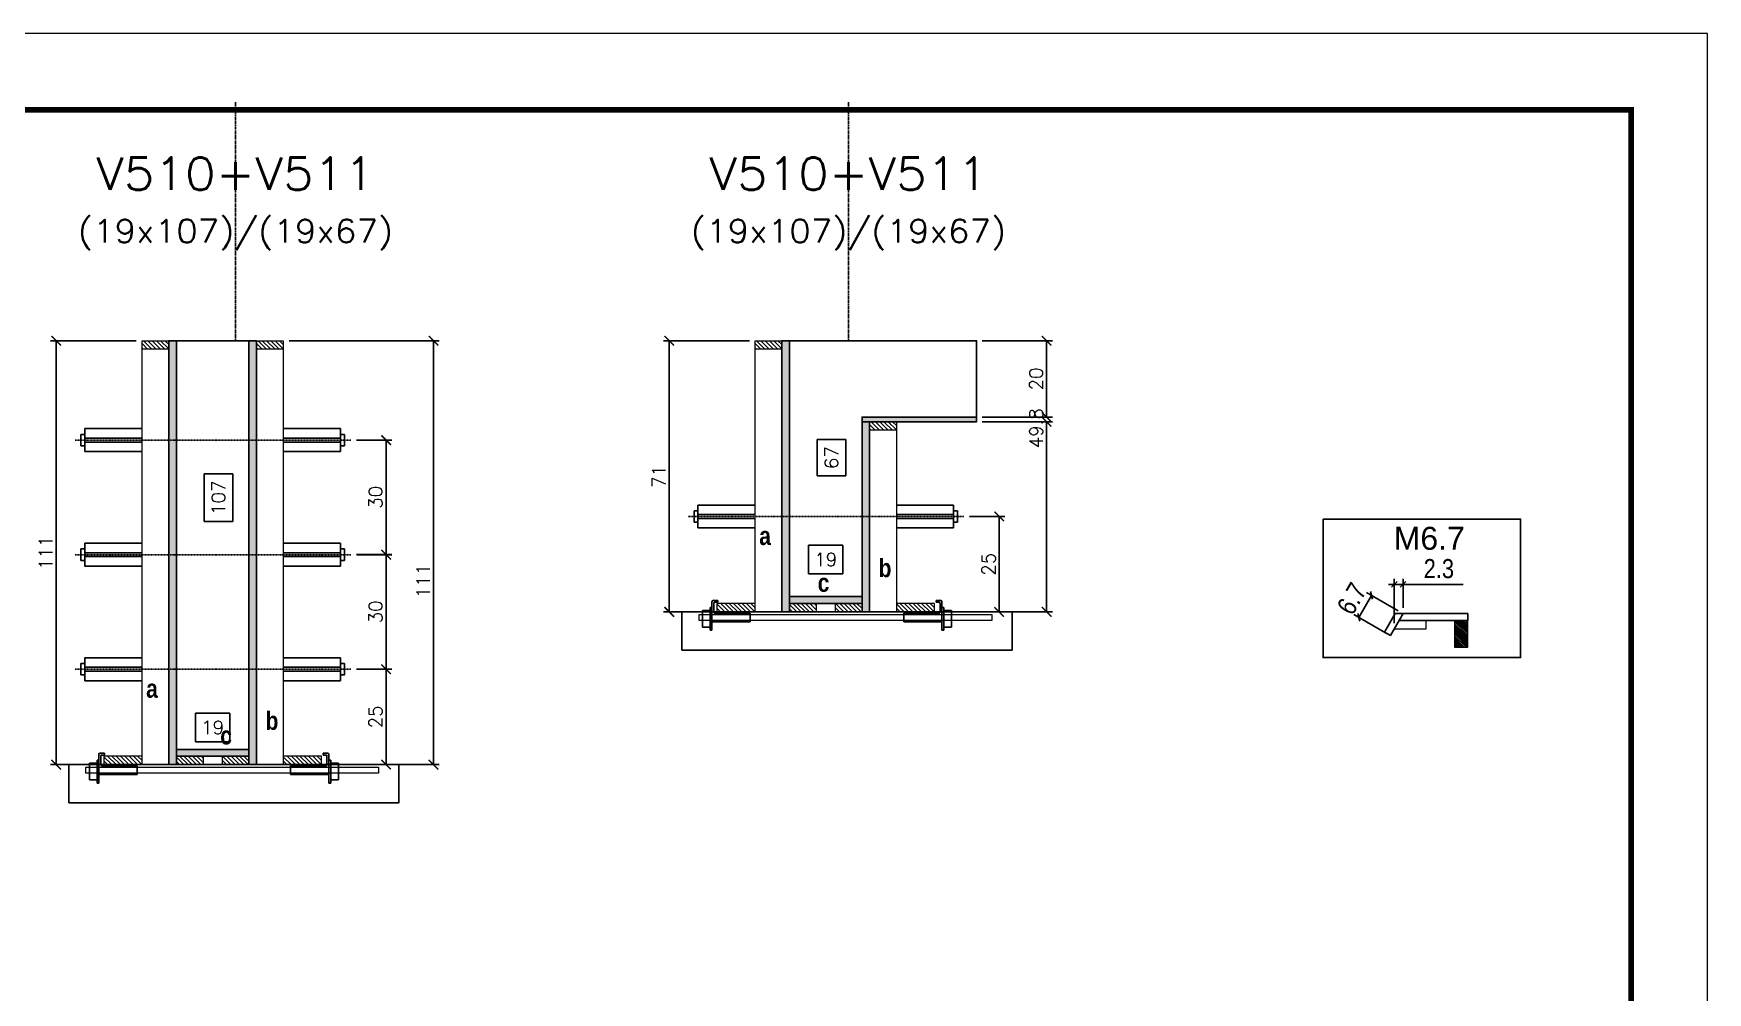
# Model space of a CAD drawing. Extents: x -21493 to -15213, y -12134 to 11887.
# Drawn here: x -20885 to -20008, y 6791 to 7293 of the extents above; entities that cross this region are included whole.
import ezdxf
from ezdxf.enums import TextEntityAlignment as Align

# ---------------------------------------------------------------- set-up
doc = ezdxf.new("R2010")
doc.units = 0
doc.linetypes.add('DASHED', pattern=[0.75, 0.5, -0.25])
doc.linetypes.add('HIDDEN', pattern=[0.375, 0.25, -0.125])
for name, color, linetype in [('5', 5, 'Continuous'), ('barrote', 251, 'Continuous'), ('COTA', 241, 'Continuous'), ('Cota Seção (2x)', 4, 'Continuous'), ('detalhes', 4, 'Continuous'), ('Painéis', 200, 'Continuous'), ('presilha', 1, 'Continuous'), ('TENSOR', 3, 'Continuous'), ('Texto de Titulo', 7, 'Continuous'), ('Texto Qtd Sarr', 242, 'Continuous')]:
    doc.layers.add(name, color=color, linetype=linetype)
for name, color, linetype, lineweight in [('CONCRETO', 251, 'Continuous', 25), ('Folhas', 255, 'Continuous', 9), ('Hachura', 251, 'Continuous', 9), ('Madeira', 126, 'Continuous', 18), ('Sarr 2.2x7', 40, 'Continuous', 9), ('SARRAFO DE PRESSAO', 251, 'DASHED', 9), ('SCO-___-LAJ', 2, 'Continuous', 0), ('Texto Seção', 7, 'Continuous', 15)]:
    doc.layers.add(name, color=color, linetype=linetype, lineweight=lineweight)
doc.styles.add('COTA TECNICA', font='techl___.ttf', dxfattribs={"height": 10})
doc.styles.add('Romans', font='romans.shx')
doc.styles.get("Standard").update_dxf_attribs({"font": 'arial.ttf'})
doc.styles.add('TECNICA', font='techb___.ttf', dxfattribs={"height": 10})
doc.dimstyles.new('Cota Seção (2x)', dxfattribs={"dimtxt": 7, "dimasz": 5, "dimexe": 3, "dimexo": 3, "dimgap": 2, "dimtad": 3, "dimdec": 1, "dimlfac": 0.5, "dimzin": 12, "dimdsep": 46, "dimtxsty": 'Romans', "dimblk": 'ARCHTICK', "dimcen": 0, "dimclrd": 4, "dimclre": 4, "dimclrt": 1, "dimadec": 1, "dimazin": 3, "dimtfac": 1, "dimtdec": 1, "dimtmove": 0, "dimatfit": 3, "dimldrblk": 'OBLIQUE', "dimfxl": 1, "dimtolj": 1, "dimtzin": 12, "dimarcsym": 0})
doc.dimstyles.new('Cota Seção interna', dxfattribs={"dimtxt": 7, "dimasz": 6, "dimexe": 0.18, "dimexo": 2, "dimgap": -4, "dimtad": 3, "dimdec": 1, "dimlfac": 0.5, "dimzin": 12, "dimdsep": 46, "dimtxsty": 'Romans', "dimblk": 'ARCHTICK', "dimcen": 0.09, "dimse1": 1, "dimse2": 1, "dimsd1": 1, "dimsd2": 1, "dimclrd": 180, "dimclre": 5, "dimclrt": 1, "dimadec": 0, "dimazin": 3, "dimtfac": 1, "dimtdec": 1, "dimtofl": 0, "dimtmove": 0, "dimatfit": 3, "dimldrblk": 'ARCHTICK', "dimfxl": 1, "dimtolj": 1, "dimtzin": 0, "dimarcsym": 0})
doc.dimstyles.new('PAINEL', dxfattribs={"dimtxt": 10, "dimasz": 3, "dimexe": 3, "dimexo": 3, "dimgap": 3, "dimtad": 1, "dimdec": 1, "dimzin": 12, "dimdsep": 46, "dimtxsty": 'COTA TECNICA', "dimblk1": 'OBLIQUE', "dimblk2": 'OBLIQUE', "dimsah": 1, "dimcen": 0.9, "dimclrd": 4, "dimclre": 4, "dimclrt": 240, "dimadec": 1, "dimazin": 3, "dimtfac": 1, "dimtdec": 1, "dimtmove": 0, "dimatfit": 3, "dimfxl": 1, "dimtolj": 1, "dimtzin": 12, "dimarcsym": 0})

# ---------------------------------------------------------------- blocks, each defined once
blk = doc.blocks.new('titulo1')
at = {"layer": 'Defpoints', "color": 252, "linetype": 'HIDDEN', "ltscale": 2}
blk.add_line((0, 0), (0, 125), dxfattribs=at)
at = {"layer": 'Defpoints', "style": 'Romans', "oblique": 15}
blk.add_attdef('FOLHA', text='', height=10, dxfattribs=at).set_placement((0, 15.58), align=Align.MIDDLE_CENTER)
at = {"layer": 'Texto Qtd Sarr', "color": 3, "style": 'Romans', "oblique": 15}
for tag, height, p in [('TITULO', 17, (0, 71.45)), ('SEÇÃO', 12, (0, 41.55))]:
    blk.add_attdef(tag, text='', height=height, dxfattribs=at).set_placement(p, align=Align.MIDDLE_CENTER)
blk = doc.blocks.new('_ArchTick')
at = {"color": 0, "linetype": 'ByBlock', "const_width": 0.15}
blk.add_lwpolyline([(-0.5, -0.5), (0.5, 0.5)], dxfattribs=at)
blk = doc.blocks.new('*D507')
at = {"layer": 'COTA', "color": 4, "lineweight": -2, "transparency": 16777216}
for p, q in [((-20751.44, 7131.98), (-20672.72, 7131.98)), ((-20675.72, 6909.98), (-20675.72, 7131.98)), ((-20727.04, 6909.98), (-20672.72, 6909.98))]:
    blk.add_line(p, q, dxfattribs=at)
at = {"layer": 'Defpoints', "color": 0, "transparency": 16777216}
for p in [(-20754.44, 7131.98), (-20675.72, 7131.98), (-20730.04, 6909.98)]:
    blk.add_point(p, dxfattribs=at)
at = {"layer": 'COTA', "color": 4, "lineweight": -2, "transparency": 16777216, "xscale": 5, "yscale": 5, "zscale": 5}
for p, rotation in [((-20675.72, 7131.98), 90), ((-20675.72, 6909.98), 270)]:
    blk.add_blockref('_ArchTick', p, dxfattribs=dict(at, rotation=rotation))
at = {"layer": 'COTA', "color": 1, "transparency": 16777216, "insert": (-20681.22, 7006.18), "char_height": 7, "attachment_point": 5, "rotation": 90, "style": 'Romans'}
blk.add_mtext('\\A1;111', dxfattribs=at)
blk = doc.blocks.new('_Oblique')
at = {"color": 0, "linetype": 'ByBlock', "lineweight": -2}
blk.add_line((-0.5, -0.5), (0.5, 0.5), dxfattribs=at)
blk = doc.blocks.new('*D508')
at = {"layer": 'Cota Seção (2x)', "color": 180, "lineweight": -2, "transparency": 16777216}
for p, q in [((-20780.94, 7062.27), (-20795.94, 7062.27)), ((-20795.94, 7062.27), (-20795.94, 7037.27)), ((-20780.94, 7037.27), (-20780.94, 7062.27)), ((-20795.94, 7037.27), (-20780.94, 7037.27))]:
    blk.add_line(p, q, dxfattribs=at)
at = {"layer": 'Defpoints', "color": 0, "transparency": 16777216}
for p in [(-20776.94, 7131.98), (-20772.44, 7131.98), (-20772.44, 6917.98)]:
    blk.add_point(p, dxfattribs=at)
at = {"layer": 'Cota Seção (2x)', "color": 1, "transparency": 16777216, "insert": (-20788.44, 7049.77), "char_height": 7, "attachment_point": 5, "rotation": 90, "style": 'Romans'}
blk.add_mtext('\\A1;107', dxfattribs=at)
blk = doc.blocks.new('PRESILHA METÁLICA 1')
at = {"layer": 'presilha'}
for p, q in [((6, 15.5), (7.5, 15.5)), ((6, -2.5), (6, 15.5)), ((7.5, 10.6), (7.5, 19.9)), ((7.5, 15.5), (7.5, -2.5)), ((12, 21), (8.6, 21)), ((9, 11.6), (9, 18.9)), ((12, 19.5), (9.6, 19.5)), ((12, 21), (12, 19.5)), ((0, 13), (6, 13)), ((0, 13), (0, 0)), ((6, 0), (0, 0)), ((6, 13), (6, 0)), ((37.5, 4.1), (7.5, 4.1)), ((37.5, 11), (9.6, 11)), ((37.5, 11), (37.5, 4.1)), ((7.5, -2.5), (6, -2.5))]:
    blk.add_line(p, q, dxfattribs=at)
for centre, radius, start, end in [((8.6, 19.9), 1.14, 90, 180), ((9.6, 18.9), 0.57, 90, 180), ((9.6, 11.6), 0.57, 180, 270)]:
    blk.add_arc(centre, radius, start, end, dxfattribs=at)
blk = doc.blocks.new('*D509')
at = {"layer": 'Cota Seção (2x)', "color": 180, "lineweight": -2, "transparency": 16777216}
for p, q in [((-20782.44, 6936.98), (-20800.44, 6936.98)), ((-20800.44, 6936.98), (-20800.44, 6921.98)), ((-20782.44, 6921.98), (-20782.44, 6936.98)), ((-20800.44, 6921.98), (-20782.44, 6921.98))]:
    blk.add_line(p, q, dxfattribs=at)
at = {"layer": 'Defpoints', "color": 0, "transparency": 16777216}
for p in [(-20810.44, 6909.98), (-20772.44, 6917.98), (-20772.44, 6909.98)]:
    blk.add_point(p, dxfattribs=at)
at = {"layer": 'Cota Seção (2x)', "color": 1, "transparency": 16777216, "insert": (-20791.44, 6929.48), "char_height": 7, "attachment_point": 5, "style": 'Romans'}
blk.add_mtext('\\A1;19', dxfattribs=at)
blk = doc.blocks.new('*D1123')
at = {"layer": 'COTA', "color": 4, "lineweight": -2, "transparency": 16777216}
for p, q in [((-20831.44, 7131.98), (-20876.41, 7131.98)), ((-20873.41, 7131.98), (-20873.41, 6909.98)), ((-20831.44, 6909.98), (-20876.41, 6909.98))]:
    blk.add_line(p, q, dxfattribs=at)
at = {"layer": 'Defpoints', "color": 0, "transparency": 16777216}
for p in [(-20828.44, 7131.98), (-20873.41, 6909.98), (-20828.44, 6909.98)]:
    blk.add_point(p, dxfattribs=at)
at = {"layer": 'COTA', "color": 4, "lineweight": -2, "transparency": 16777216, "xscale": 5, "yscale": 5, "zscale": 5}
for p, rotation in [((-20873.41, 7131.98), 90), ((-20873.41, 6909.98), 270)]:
    blk.add_blockref('_ArchTick', p, dxfattribs=dict(at, rotation=rotation))
at = {"layer": 'COTA', "color": 1, "transparency": 16777216, "insert": (-20878.91, 7020.98), "char_height": 7, "attachment_point": 5, "rotation": 90, "style": 'Romans'}
blk.add_mtext('\\A1;111', dxfattribs=at)
blk = doc.blocks.new('*D1124')
at = {"layer": 'COTA', "color": 4, "lineweight": -2, "transparency": 16777216}
for p, q in [((-20716.14, 6959.95), (-20697.58, 6959.95)), ((-20700.58, 6959.95), (-20700.58, 6909.98)), ((-20716.14, 6909.98), (-20697.58, 6909.98))]:
    blk.add_line(p, q, dxfattribs=at)
at = {"layer": 'Defpoints', "color": 0, "transparency": 16777216}
for p in [(-20719.14, 6959.95), (-20719.14, 6909.98), (-20700.58, 6909.98)]:
    blk.add_point(p, dxfattribs=at)
at = {"layer": 'COTA', "color": 4, "lineweight": -2, "transparency": 16777216, "xscale": 5, "yscale": 5, "zscale": 5}
for p, rotation in [((-20700.58, 6959.95), 90), ((-20700.58, 6909.98), 270)]:
    blk.add_blockref('_ArchTick', p, dxfattribs=dict(at, rotation=rotation))
at = {"layer": 'COTA', "color": 1, "transparency": 16777216, "insert": (-20706.08, 6934.97), "char_height": 7, "attachment_point": 5, "rotation": 90, "style": 'Romans'}
blk.add_mtext('\\A1;25', dxfattribs=at)
blk = doc.blocks.new('*D1125')
at = {"layer": 'COTA', "color": 4, "lineweight": -2, "transparency": 16777216}
for p, q in [((-20716.14, 7019.95), (-20697.58, 7019.95)), ((-20700.58, 7019.95), (-20700.58, 6959.98)), ((-20716.14, 6959.98), (-20697.58, 6959.98))]:
    blk.add_line(p, q, dxfattribs=at)
at = {"layer": 'Defpoints', "color": 0, "transparency": 16777216}
for p in [(-20719.14, 7019.95), (-20719.14, 6959.98), (-20700.58, 6959.98)]:
    blk.add_point(p, dxfattribs=at)
at = {"layer": 'COTA', "color": 4, "lineweight": -2, "transparency": 16777216, "xscale": 5, "yscale": 5, "zscale": 5}
for p, rotation in [((-20700.58, 7019.95), 90), ((-20700.58, 6959.98), 270)]:
    blk.add_blockref('_ArchTick', p, dxfattribs=dict(at, rotation=rotation))
at = {"layer": 'COTA', "color": 1, "transparency": 16777216, "insert": (-20706.08, 6989.97), "char_height": 7, "attachment_point": 5, "rotation": 90, "style": 'Romans'}
blk.add_mtext('\\A1;30', dxfattribs=at)
blk = doc.blocks.new('*D1126')
at = {"layer": 'COTA', "color": 4, "lineweight": -2, "transparency": 16777216}
for p, q in [((-20716.14, 7079.95), (-20697.58, 7079.95)), ((-20700.58, 7079.95), (-20700.58, 7019.98)), ((-20716.14, 7019.98), (-20697.58, 7019.98))]:
    blk.add_line(p, q, dxfattribs=at)
at = {"layer": 'Defpoints', "color": 0, "transparency": 16777216}
for p in [(-20719.14, 7079.95), (-20719.14, 7019.98), (-20700.58, 7019.98)]:
    blk.add_point(p, dxfattribs=at)
at = {"layer": 'COTA', "color": 4, "lineweight": -2, "transparency": 16777216, "xscale": 5, "yscale": 5, "zscale": 5}
for p, rotation in [((-20700.58, 7079.95), 90), ((-20700.58, 7019.98), 270)]:
    blk.add_blockref('_ArchTick', p, dxfattribs=dict(at, rotation=rotation))
at = {"layer": 'COTA', "color": 1, "transparency": 16777216, "insert": (-20706.08, 7049.97), "char_height": 7, "attachment_point": 5, "rotation": 90, "style": 'Romans'}
blk.add_mtext('\\A1;30', dxfattribs=at)
blk = doc.blocks.new('*D510')
at = {"layer": 'COTA', "color": 4, "lineweight": -2, "transparency": 16777216}
for p, q in [((-20388.3, 7089.58), (-20351.59, 7089.58)), ((-20354.59, 6989.98), (-20354.59, 7089.58)), ((-20405.9, 6989.98), (-20351.59, 6989.98))]:
    blk.add_line(p, q, dxfattribs=at)
at = {"layer": 'Defpoints', "color": 0, "transparency": 16777216}
for p in [(-20391.3, 7089.58), (-20354.59, 7089.58), (-20408.9, 6989.98)]:
    blk.add_point(p, dxfattribs=at)
at = {"layer": 'COTA', "color": 4, "lineweight": -2, "transparency": 16777216, "xscale": 5, "yscale": 5, "zscale": 5}
for p, rotation in [((-20354.59, 7089.58), 90), ((-20354.59, 6989.98), 270)]:
    blk.add_blockref('_ArchTick', p, dxfattribs=dict(at, rotation=rotation))
at = {"layer": 'COTA', "color": 1, "transparency": 16777216, "insert": (-20360.09, 7086.18), "char_height": 7, "attachment_point": 5, "rotation": 90, "style": 'Romans'}
blk.add_mtext('\\A1;49.8', dxfattribs=at)
blk = doc.blocks.new('*D511')
at = {"layer": 'COTA', "color": 4, "lineweight": -2, "transparency": 16777216}
for p, q in [((-20388.3, 7131.98), (-20351.59, 7131.98)), ((-20354.59, 7091.98), (-20354.59, 7131.98)), ((-20388.3, 7091.98), (-20351.59, 7091.98))]:
    blk.add_line(p, q, dxfattribs=at)
at = {"layer": 'Defpoints', "color": 0, "transparency": 16777216}
for p in [(-20391.3, 7131.98), (-20354.59, 7131.98), (-20391.3, 7091.98)]:
    blk.add_point(p, dxfattribs=at)
at = {"layer": 'COTA', "color": 4, "lineweight": -2, "transparency": 16777216, "xscale": 5, "yscale": 5, "zscale": 5}
for p, rotation in [((-20354.59, 7131.98), 90), ((-20354.59, 7091.98), 270)]:
    blk.add_blockref('_ArchTick', p, dxfattribs=dict(at, rotation=rotation))
at = {"layer": 'COTA', "color": 1, "transparency": 16777216, "insert": (-20360.09, 7111.98), "char_height": 7, "attachment_point": 5, "rotation": 90, "style": 'Romans'}
blk.add_mtext('\\A1;20', dxfattribs=at)
blk = doc.blocks.new('*D512')
at = {"layer": 'Cota Seção (2x)', "color": 180, "lineweight": -2, "transparency": 16777216}
for p, q in [((-20459.81, 7080.24), (-20474.81, 7080.24)), ((-20474.81, 7080.24), (-20474.81, 7061.24)), ((-20459.81, 7061.24), (-20459.81, 7080.24)), ((-20474.81, 7061.24), (-20459.81, 7061.24))]:
    blk.add_line(p, q, dxfattribs=at)
at = {"layer": 'Defpoints', "color": 0, "transparency": 16777216}
for p in [(-20455.81, 7131.98), (-20451.3, 7131.98), (-20451.3, 6997.98)]:
    blk.add_point(p, dxfattribs=at)
at = {"layer": 'Cota Seção (2x)', "color": 1, "transparency": 16777216, "insert": (-20467.31, 7070.74), "char_height": 7, "attachment_point": 5, "rotation": 90, "style": 'Romans'}
blk.add_mtext('\\A1;67', dxfattribs=at)
blk = doc.blocks.new('*D513')
at = {"layer": 'Cota Seção (2x)', "color": 180, "lineweight": -2, "transparency": 16777216}
for p, q in [((-20461.3, 7024.9), (-20479.3, 7024.9)), ((-20479.3, 7024.9), (-20479.3, 7009.9)), ((-20461.3, 7009.9), (-20461.3, 7024.9)), ((-20479.3, 7009.9), (-20461.3, 7009.9))]:
    blk.add_line(p, q, dxfattribs=at)
at = {"layer": 'Defpoints', "color": 0, "transparency": 16777216}
for p in [(-20451.3, 7005.9), (-20489.3, 6989.98), (-20451.3, 6989.98)]:
    blk.add_point(p, dxfattribs=at)
at = {"layer": 'Cota Seção (2x)', "color": 1, "transparency": 16777216, "insert": (-20470.3, 7017.4), "char_height": 7, "attachment_point": 5, "style": 'Romans'}
blk.add_mtext('\\A1;19', dxfattribs=at)
blk = doc.blocks.new('*D1127')
at = {"layer": 'COTA', "color": 4, "lineweight": -2, "transparency": 16777216}
for p, q in [((-20510.3, 7131.98), (-20555.28, 7131.98)), ((-20552.28, 7131.98), (-20552.28, 6989.98)), ((-20510.3, 6989.98), (-20555.28, 6989.98))]:
    blk.add_line(p, q, dxfattribs=at)
at = {"layer": 'Defpoints', "color": 0, "transparency": 16777216}
for p in [(-20507.3, 7131.98), (-20552.28, 6989.98), (-20507.3, 6989.98)]:
    blk.add_point(p, dxfattribs=at)
at = {"layer": 'COTA', "color": 4, "lineweight": -2, "transparency": 16777216, "xscale": 5, "yscale": 5, "zscale": 5}
for p, rotation in [((-20552.28, 7131.98), 90), ((-20552.28, 6989.98), 270)]:
    blk.add_blockref('_ArchTick', p, dxfattribs=dict(at, rotation=rotation))
at = {"layer": 'COTA', "color": 1, "transparency": 16777216, "insert": (-20557.78, 7060.98), "char_height": 7, "attachment_point": 5, "rotation": 90, "style": 'Romans'}
blk.add_mtext('\\A1;71', dxfattribs=at)
blk = doc.blocks.new('*D1128')
at = {"layer": 'COTA', "color": 4, "lineweight": -2, "transparency": 16777216}
for p, q in [((-20395, 7039.95), (-20376.45, 7039.95)), ((-20379.45, 7039.95), (-20379.45, 6989.98)), ((-20395, 6989.98), (-20376.45, 6989.98))]:
    blk.add_line(p, q, dxfattribs=at)
at = {"layer": 'Defpoints', "color": 0, "transparency": 16777216}
for p in [(-20398, 7039.95), (-20398, 6989.98), (-20379.45, 6989.98)]:
    blk.add_point(p, dxfattribs=at)
at = {"layer": 'COTA', "color": 4, "lineweight": -2, "transparency": 16777216, "xscale": 5, "yscale": 5, "zscale": 5}
for p, rotation in [((-20379.45, 7039.95), 90), ((-20379.45, 6989.98), 270)]:
    blk.add_blockref('_ArchTick', p, dxfattribs=dict(at, rotation=rotation))
at = {"layer": 'COTA', "color": 1, "transparency": 16777216, "insert": (-20384.95, 7014.97), "char_height": 7, "attachment_point": 5, "rotation": 90, "style": 'Romans'}
blk.add_mtext('\\A1;25', dxfattribs=at)
blk = doc.blocks.new('*D591')
at = {"layer": 'Defpoints', "color": 0, "linetype": 'ByBlock', "transparency": 16777216}
for p in [(-20167.85, 7004.37), (-20167.85, 6989.11), (-20172.47, 6981.11)]:
    blk.add_point(p, dxfattribs=at)
at = {"layer": 'Sarr 2.2x7', "color": 4, "linetype": 'ByBlock', "lineweight": -2, "transparency": 16777216}
for p, q in [((-20172.47, 6984.11), (-20172.47, 7007.37)), ((-20167.85, 6992.11), (-20167.85, 7007.37)), ((-20172.47, 7004.37), (-20175.47, 7004.37)), ((-20172.47, 7004.37), (-20167.85, 7004.37)), ((-20167.85, 7004.37), (-20136.42, 7004.37))]:
    blk.add_line(p, q, dxfattribs=at)
at = {"layer": 'Sarr 2.2x7', "color": 4, "linetype": 'ByBlock', "lineweight": -2, "transparency": 16777216, "xscale": 3, "yscale": 3, "zscale": 3}
blk.add_blockref('_Oblique', (-20172.47, 7004.37), dxfattribs=at)
at = {"layer": 'Sarr 2.2x7', "color": 4, "linetype": 'ByBlock', "lineweight": -2, "transparency": 16777216, "xscale": 3, "yscale": 3, "zscale": 3, "rotation": 180}
blk.add_blockref('_Oblique', (-20167.85, 7004.37), dxfattribs=at)
at = {"layer": 'Sarr 2.2x7', "color": 240, "linetype": 'ByBlock', "transparency": 16777216, "insert": (-20149.13, 7012.59), "char_height": 10, "attachment_point": 5, "style": 'COTA TECNICA'}
blk.add_mtext('\\A1;2.3', dxfattribs=at)
blk = doc.blocks.new('*D592')
at = {"layer": 'Defpoints', "color": 0, "linetype": 'ByBlock', "transparency": 16777216}
for p in [(-20184.36, 6998.64), (-20167.85, 6989.11), (-20174.51, 6977.58)]:
    blk.add_point(p, dxfattribs=at)
at = {"layer": 'Sarr 2.2x7', "color": 4, "linetype": 'ByBlock', "lineweight": -2, "transparency": 16777216}
for p, q in [((-20191.02, 6987.11), (-20184.36, 6998.64)), ((-20170.45, 6990.61), (-20186.96, 7000.14)), ((-20177.11, 6979.08), (-20193.62, 6988.61))]:
    blk.add_line(p, q, dxfattribs=at)
at = {"layer": 'Sarr 2.2x7', "color": 4, "linetype": 'ByBlock', "lineweight": -2, "transparency": 16777216, "xscale": 3, "yscale": 3, "zscale": 3}
for p, rotation in [((-20184.36, 6998.64), 60.00057350403294), ((-20191.02, 6987.11), 240.000573504033)]:
    blk.add_blockref('_Oblique', p, dxfattribs=dict(at, rotation=rotation))
at = {"layer": 'Sarr 2.2x7', "color": 240, "linetype": 'ByBlock', "transparency": 16777216, "insert": (-20194.71, 6996.93), "char_height": 10, "attachment_point": 5, "rotation": 60.00057, "style": 'COTA TECNICA'}
blk.add_mtext('\\A1;6.7', dxfattribs=at)
blk = doc.blocks.new('9999999999')
at = {"layer": 'Folhas'}
blk.add_lwpolyline([(98138.98, 34190.21), (99623.98, 34190.21), (99623.98, 35240.21), (98138.98, 35240.21)], close=True, dxfattribs=at)
at = {"layer": 'Folhas', "color": 30, "const_width": 3}
blk.add_lwpolyline([(98213.98, 34230.21), (99583.98, 34230.21), (99583.98, 35200.21), (98213.98, 35200.21)], close=True, dxfattribs=at)

msp = doc.modelspace()

# ---------------------------------------------------------------- hatches: boundary and pattern name
at = {"layer": 'Hachura'}
h = msp.add_hatch(dxfattribs=at)
h.set_pattern_fill('ANSI31', color=256, scale=0.5, angle=270, style=0)
h.set_pattern_definition([(315, (2077.3774, -1175.6623), (1.12253202, 1.12253202), [])])
h.paths.add_polyline_path([(-20828.44, 7127.58), (-20828.44, 7131.98), (-20814.44, 7131.98), (-20814.44, 7127.58)])
h = msp.add_hatch(color=256, dxfattribs=at)
h.dxf.hatch_style = 1
h.paths.add_polyline_path([(-20810.44, 7131.98), (-20814.44, 7131.98), (-20814.44, 6909.98), (-20810.44, 6909.98)])
h = msp.add_hatch(color=256, dxfattribs=at)
h.dxf.hatch_style = 1
h.paths.add_polyline_path([(-20768.44, 7131.98), (-20772.44, 7131.98), (-20772.44, 6909.98), (-20768.44, 6909.98)])
h = msp.add_hatch(dxfattribs=at)
h.set_pattern_fill('ANSI31', color=256, scale=0.5, angle=270, style=0)
h.set_pattern_definition([(315, (2137.3774, -1175.6623), (1.12253202, 1.12253202), [])])
h.paths.add_polyline_path([(-20768.44, 7127.58), (-20768.44, 7131.98), (-20754.44, 7131.98), (-20754.44, 7127.58)])
h = msp.add_hatch(dxfattribs=at)
h.set_pattern_fill('ANSI31', color=256, scale=0.5, angle=270, style=0)
h.set_pattern_definition([(315, (2398.5157, -1175.6623), (1.12253202, 1.12253202), [])])
h.paths.add_polyline_path([(-20507.3, 7127.58), (-20507.3, 7131.98), (-20493.3, 7131.98), (-20493.3, 7127.58)])
h = msp.add_hatch(color=256, dxfattribs=at)
h.dxf.hatch_style = 1
h.paths.add_polyline_path([(-20489.3, 7131.98), (-20493.3, 7131.98), (-20493.3, 6989.98), (-20489.3, 6989.98)])
h = msp.add_hatch(color=256, dxfattribs=at)
h.dxf.hatch_style = 1
h.paths.add_polyline_path([(-20451.3, 7089.58), (-20451.3, 7091.98), (-20391.3, 7091.98), (-20391.3, 7089.58)])
h = msp.add_hatch(color=256, dxfattribs=at)
h.dxf.hatch_style = 1
h.paths.add_polyline_path([(-20447.3, 7089.58), (-20451.3, 7089.58), (-20451.3, 6989.98), (-20447.3, 6989.98)])
h = msp.add_hatch(dxfattribs=at)
h.set_pattern_fill('ANSI31', color=256, scale=0.5, angle=270, style=0)
h.set_pattern_definition([(315, (2458.5157, -1218.0623), (1.12253202, 1.12253202), [])])
h.paths.add_polyline_path([(-20447.3, 7085.18), (-20447.3, 7089.58), (-20433.3, 7089.58), (-20433.3, 7085.18)])
h = msp.add_hatch(color=256, dxfattribs=at)
h.dxf.hatch_style = 1
h.paths.add_polyline_path([(-20489.3, 6994.38), (-20489.3, 6997.98), (-20451.3, 6997.98), (-20451.3, 6994.38)])
h = msp.add_hatch(dxfattribs=at)
h.set_pattern_fill('ANSI31', color=256, scale=0.5, angle=270, style=0)
h.set_pattern_definition([(315, (2364.5157, -1239.6623), (1.12253202, 1.12253202), [])])
h.paths.add_polyline_path([(-20507.3, 6989.98), (-20507.3, 6994.38), (-20527.3, 6994.38), (-20527.3, 6989.98)])
h = msp.add_hatch(dxfattribs=at)
h.set_pattern_fill('ANSI31', color=256, scale=0.5, angle=270, style=0)
h.set_pattern_definition([(315, (2467.3177, -1239.6623), (1.12253202, 1.12253202), [])])
h.paths.add_polyline_path([(-20489.3, 6989.98), (-20489.3, 6994.38), (-20475.3, 6994.38), (-20475.3, 6989.98)])
h = msp.add_hatch(dxfattribs=at)
h.set_pattern_fill('ANSI31', color=256, scale=0.5, angle=270, style=0)
h.set_pattern_definition([(315, (2467.3157, -1239.6623), (1.12253202, 1.12253202), [])])
h.paths.add_polyline_path([(-20451.3, 6989.98), (-20451.3, 6994.38), (-20465.3, 6994.38), (-20465.3, 6989.98)])
h = msp.add_hatch(dxfattribs=at)
h.set_pattern_fill('ANSI31', color=256, scale=0.5, angle=270, style=0)
h.set_pattern_definition([(315, (2458.5157, -1239.6623), (1.12253202, 1.12253202), [])])
h.paths.add_polyline_path([(-20413.3, 6989.98), (-20413.3, 6994.38), (-20433.3, 6994.38), (-20433.3, 6989.98)])
h = msp.add_hatch(dxfattribs=at)
h.set_pattern_fill('ANSI31', color=256, scale=0.5, angle=270, style=0)
h.set_pattern_definition([(315, (2043.3774, -1319.6623), (1.12253202, 1.12253202), [])])
h.paths.add_polyline_path([(-20828.44, 6909.98), (-20828.44, 6914.38), (-20848.44, 6914.38), (-20848.44, 6909.98)])
h = msp.add_hatch(color=256, dxfattribs=at)
h.dxf.hatch_style = 1
h.paths.add_polyline_path([(-20810.44, 6914.38), (-20810.44, 6917.98), (-20772.44, 6917.98), (-20772.44, 6914.38)])
h = msp.add_hatch(dxfattribs=at)
h.set_pattern_fill('ANSI31', color=256, scale=0.5, angle=270, style=0)
h.set_pattern_definition([(315, (2146.1795, -1319.6623), (1.12253202, 1.12253202), [])])
h.paths.add_polyline_path([(-20810.44, 6909.98), (-20810.44, 6914.38), (-20796.44, 6914.38), (-20796.44, 6909.98)])
h = msp.add_hatch(dxfattribs=at)
h.set_pattern_fill('ANSI31', color=256, scale=0.5, angle=270, style=0)
h.set_pattern_definition([(315, (2146.1774, -1319.6623), (1.12253202, 1.12253202), [])])
h.paths.add_polyline_path([(-20772.44, 6909.98), (-20772.44, 6914.38), (-20786.44, 6914.38), (-20786.44, 6909.98)])
h = msp.add_hatch(dxfattribs=at)
h.set_pattern_fill('ANSI31', color=256, scale=0.5, angle=270, style=0)
h.set_pattern_definition([(315, (2137.3774, -1319.6623), (1.12253202, 1.12253202), [])])
h.paths.add_polyline_path([(-20734.44, 6909.98), (-20734.44, 6914.38), (-20754.44, 6914.38), (-20754.44, 6909.98)])
at = {"layer": 'Madeira'}
h = msp.add_hatch(dxfattribs=at)
h.set_pattern_fill('ANSI31', color=256, scale=0.2, angle=270, style=0)
h.set_pattern_definition([(315, (-3567.87525, -6362.62053), (0.449012806, 0.449012806), [])])
h.paths.add_polyline_path([(-20133.89, 6985.51), (-20140.89, 6985.51), (-20140.89, 6971.51), (-20133.89, 6971.51)])

# ---------------------------------------------------------------- linework, layer by layer
at = {"ltscale": 3}
for p, q in [((-20858.44, 7085.95), (-20858.44, 7073.95)), ((-20858.44, 7085.95), (-20828.44, 7085.95)), ((-20724.44, 7085.95), (-20754.44, 7085.95)), ((-20724.44, 7085.95), (-20724.44, 7073.95)), ((-20860.44, 7082.95), (-20860.44, 7076.95)), ((-20858.44, 7082.95), (-20860.44, 7082.95)), ((-20858.44, 7076.95), (-20860.44, 7076.95)), ((-20828.44, 7080.95), (-20858.44, 7080.95)), ((-20828.44, 7078.95), (-20858.44, 7078.95)), ((-20754.44, 7080.95), (-20724.44, 7080.95)), ((-20754.44, 7078.95), (-20724.44, 7078.95)), ((-20722.44, 7082.95), (-20724.44, 7082.95)), ((-20724.44, 7076.95), (-20722.44, 7076.95)), ((-20722.44, 7082.95), (-20722.44, 7076.95)), ((-20858.44, 7073.95), (-20828.44, 7073.95)), ((-20724.44, 7073.95), (-20754.44, 7073.95)), ((-20539.3, 7042.95), (-20539.3, 7036.95)), ((-20537.3, 7042.95), (-20539.3, 7042.95)), ((-20537.3, 7045.95), (-20537.3, 7033.95)), ((-20537.3, 7045.95), (-20507.3, 7045.95)), ((-20403.3, 7045.95), (-20433.3, 7045.95)), ((-20403.3, 7045.95), (-20403.3, 7033.95)), ((-20401.3, 7042.95), (-20403.3, 7042.95)), ((-20401.3, 7042.95), (-20401.3, 7036.95)), ((-20537.3, 7036.95), (-20539.3, 7036.95)), ((-20507.3, 7040.95), (-20537.3, 7040.95)), ((-20507.3, 7038.95), (-20537.3, 7038.95)), ((-20537.3, 7033.95), (-20507.3, 7033.95)), ((-20433.3, 7040.95), (-20403.3, 7040.95)), ((-20433.3, 7038.95), (-20403.3, 7038.95)), ((-20403.3, 7033.95), (-20433.3, 7033.95)), ((-20403.3, 7036.95), (-20401.3, 7036.95)), ((-20858.44, 7025.95), (-20858.44, 7013.95)), ((-20858.44, 7025.95), (-20828.44, 7025.95)), ((-20724.44, 7025.95), (-20754.44, 7025.95)), ((-20724.44, 7025.95), (-20724.44, 7013.95)), ((-20860.44, 7022.95), (-20860.44, 7016.95)), ((-20858.44, 7022.95), (-20860.44, 7022.95)), ((-20858.44, 7016.95), (-20860.44, 7016.95)), ((-20828.44, 7020.95), (-20858.44, 7020.95)), ((-20828.44, 7018.95), (-20858.44, 7018.95)), ((-20754.44, 7020.95), (-20724.44, 7020.95)), ((-20754.44, 7018.95), (-20724.44, 7018.95)), ((-20722.44, 7022.95), (-20724.44, 7022.95)), ((-20724.44, 7016.95), (-20722.44, 7016.95)), ((-20722.44, 7022.95), (-20722.44, 7016.95)), ((-20858.44, 7013.95), (-20828.44, 7013.95)), ((-20724.44, 7013.95), (-20754.44, 7013.95)), ((-20860.44, 6962.95), (-20860.44, 6956.95)), ((-20858.44, 6962.95), (-20860.44, 6962.95)), ((-20858.44, 6965.95), (-20858.44, 6953.95)), ((-20858.44, 6965.95), (-20828.44, 6965.95)), ((-20724.44, 6965.95), (-20754.44, 6965.95)), ((-20724.44, 6965.95), (-20724.44, 6953.95)), ((-20722.44, 6962.95), (-20724.44, 6962.95)), ((-20722.44, 6962.95), (-20722.44, 6956.95)), ((-20858.44, 6956.95), (-20860.44, 6956.95)), ((-20828.44, 6960.95), (-20858.44, 6960.95)), ((-20828.44, 6958.95), (-20858.44, 6958.95)), ((-20858.44, 6953.95), (-20828.44, 6953.95)), ((-20754.44, 6960.95), (-20724.44, 6960.95)), ((-20754.44, 6958.95), (-20724.44, 6958.95)), ((-20724.44, 6953.95), (-20754.44, 6953.95)), ((-20724.44, 6956.95), (-20722.44, 6956.95))]:
    msp.add_line(p, q, dxfattribs=at)
at = {"linetype": 'ByBlock'}
msp.add_lwpolyline([(-20209.8, 7038.63), (-20106.36, 7038.63), (-20106.36, 6966.01), (-20209.8, 6966.01)], close=True, dxfattribs=at)
at = {"layer": 'barrote'}
for points in [[(-20545.67, 6969.98), (-20372.7, 6969.98), (-20372.7, 6989.98), (-20545.67, 6989.98)], [(-20866.81, 6889.98), (-20693.84, 6889.98), (-20693.84, 6909.98), (-20866.81, 6909.98)]]:
    msp.add_lwpolyline(points, close=True, dxfattribs=at)
at = {"layer": 'CONCRETO'}
for p, q in [((-20772.44, 7131.98), (-20810.44, 7131.98)), ((-20810.44, 7131.98), (-20810.44, 6914.38)), ((-20810.44, 6914.38), (-20810.44, 6917.98)), ((-20810.44, 6917.98), (-20772.44, 6917.98)), ((-20810.44, 6914.38), (-20810.44, 6914.38))]:
    msp.add_line(p, q, dxfattribs=at)
msp.add_lwpolyline([(-20451.3, 7091.98), (-20391.3, 7091.98), (-20391.3, 7131.98), (-20451.3, 7131.98), (-20451.3, 7131.98), (-20489.3, 7131.98), (-20489.3, 6994.38), (-20489.3, 6994.38), (-20489.3, 6997.98), (-20451.3, 6997.98)], close=True, dxfattribs=at)
at = {"layer": 'Madeira'}
for points in [[(-20828.44, 7127.58), (-20828.44, 7131.98), (-20814.44, 7131.98), (-20814.44, 7127.58)], [(-20828.44, 7131.98), (-20814.44, 7131.98), (-20814.44, 6909.98), (-20828.44, 6909.98)], [(-20768.44, 7127.58), (-20768.44, 7131.98), (-20754.44, 7131.98), (-20754.44, 7127.58)], [(-20768.44, 7131.98), (-20754.44, 7131.98), (-20754.44, 6909.98), (-20768.44, 6909.98)], [(-20507.3, 7127.58), (-20507.3, 7131.98), (-20493.3, 7131.98), (-20493.3, 7127.58)], [(-20507.3, 7131.98), (-20493.3, 7131.98), (-20493.3, 6989.98), (-20507.3, 6989.98)], [(-20447.3, 7085.18), (-20447.3, 7089.58), (-20433.3, 7089.58), (-20433.3, 7085.18)], [(-20447.3, 7089.58), (-20433.3, 7089.58), (-20433.3, 6989.98), (-20447.3, 6989.98)], [(-20507.3, 6989.98), (-20507.3, 6994.38), (-20527.3, 6994.38), (-20527.3, 6989.98)], [(-20489.3, 6989.98), (-20489.3, 6994.38), (-20475.3, 6994.38), (-20475.3, 6989.98)], [(-20451.3, 6989.98), (-20451.3, 6994.38), (-20465.3, 6994.38), (-20465.3, 6989.98)], [(-20413.3, 6989.98), (-20413.3, 6994.38), (-20433.3, 6994.38), (-20433.3, 6989.98)], [(-20133.89, 6985.51), (-20140.89, 6985.51), (-20140.89, 6971.51), (-20133.89, 6971.51)], [(-20828.44, 6909.98), (-20828.44, 6914.38), (-20848.44, 6914.38), (-20848.44, 6909.98)], [(-20810.44, 6909.98), (-20810.44, 6914.38), (-20796.44, 6914.38), (-20796.44, 6909.98)], [(-20772.44, 6909.98), (-20772.44, 6914.38), (-20786.44, 6914.38), (-20786.44, 6909.98)], [(-20734.44, 6909.98), (-20734.44, 6914.38), (-20754.44, 6914.38), (-20754.44, 6909.98)]]:
    msp.add_lwpolyline(points, close=True, dxfattribs=at)
at = {"layer": 'Painéis'}
for p, q in [((-20177.63, 6979.38), (-20172.01, 6989.11)), ((-20167.85, 6989.11), (-20174.51, 6977.58)), ((-20172.01, 6989.11), (-20167.85, 6989.11)), ((-20133.89, 6989.11), (-20167.85, 6989.11)), ((-20133.89, 6985.51), (-20133.89, 6989.11)), ((-20169.93, 6985.51), (-20133.89, 6985.51)), ((-20174.51, 6977.58), (-20177.63, 6979.38))]:
    msp.add_line(p, q, dxfattribs=at)
for points in [[(-20810.44, 7131.98), (-20814.44, 7131.98), (-20814.44, 6909.98), (-20810.44, 6909.98)], [(-20768.44, 7131.98), (-20772.44, 7131.98), (-20772.44, 6909.98), (-20768.44, 6909.98)], [(-20489.3, 7131.98), (-20493.3, 7131.98), (-20493.3, 6989.98), (-20489.3, 6989.98)], [(-20451.3, 7089.58), (-20451.3, 7091.98), (-20391.3, 7091.98), (-20391.3, 7089.58)], [(-20447.3, 7089.58), (-20451.3, 7089.58), (-20451.3, 6989.98), (-20447.3, 6989.98)], [(-20489.3, 6994.38), (-20489.3, 6997.98), (-20451.3, 6997.98), (-20451.3, 6994.38)], [(-20810.44, 6914.38), (-20810.44, 6917.98), (-20772.44, 6917.98), (-20772.44, 6914.38)]]:
    msp.add_lwpolyline(points, close=True, dxfattribs=at)
at = {"layer": 'Sarr 2.2x7', "linetype": 'ByBlock'}
for p, q in [((-20172.47, 6981.11), (-20155.8, 6981.11)), ((-20155.8, 6981.11), (-20155.8, 6985.51))]:
    msp.add_line(p, q, dxfattribs=at)
at = {"layer": 'SCO-___-LAJ', "color": 1}
for points in [[(-20536.67, 6988.65), (-20383.36, 6988.65), (-20383.36, 6985.45), (-20536.67, 6985.45)], [(-20857.8, 6908.65), (-20704.5, 6908.65), (-20704.5, 6905.45), (-20857.8, 6905.45)]]:
    msp.add_lwpolyline(points, close=True, dxfattribs=at)
at = {"layer": 'TENSOR', "linetype": 'HIDDEN', "ltscale": 0.5}
for p, q in [((-20863.44, 7079.95), (-20719.14, 7079.95)), ((-20542.3, 7039.95), (-20398, 7039.95)), ((-20863.44, 7019.95), (-20719.14, 7019.95)), ((-20863.44, 6959.95), (-20719.14, 6959.95))]:
    msp.add_line(p, q, dxfattribs=at)

# ---------------------------------------------------------------- block references
at = {"layer": 'presilha', "yscale": 0.6666666666666666, "zscale": 0.6666666666666666}
for p, xscale in [((-20534.88, 6982.01), 0.6666666666666666), ((-20404.44, 6982.01), -0.6666666666666666), ((-20856.02, 6902.01), 0.6666666666666666), ((-20725.58, 6902.01), -0.6666666666666666)]:
    msp.add_blockref('PRESILHA METÁLICA 1', p, dxfattribs=dict(at, xscale=xscale))
at = {"layer": 'SARRAFO DE PRESSAO', "color": 6, "linetype": 'ByBlock'}
msp.add_blockref('9999999999', (-119632.39, -27947.27), dxfattribs=at)
at = {"layer": 'Texto Seção'}
ref = msp.add_blockref('titulo1', (-20779.46, 7131.98), dxfattribs=at)
ref.add_attrib('TITULO', 'V510+V511', dxfattribs={"layer": 'Texto de Titulo', "color": 7, "height": 17, "style": 'Romans', "width": 1.1}).set_placement((-20779.46, 7219.48), align=Align.MIDDLE_CENTER)
ref.add_attrib('SEÇÃO', '(19x107)/(19x67)', dxfattribs={"layer": 'Texto de Titulo', "color": 7, "height": 12, "style": 'Romans', "width": 1.1}).set_placement((-20779.46, 7189.48), align=Align.MIDDLE_CENTER)
ref = msp.add_blockref('titulo1', (-20458.33, 7131.98), dxfattribs=at)
ref.add_attrib('TITULO', 'V510+V511', dxfattribs={"layer": 'Texto de Titulo', "color": 7, "height": 17, "style": 'Romans', "width": 1.1}).set_placement((-20458.33, 7219.48), align=Align.MIDDLE_CENTER)
ref.add_attrib('SEÇÃO', '(19x107)/(19x67)', dxfattribs={"layer": 'Texto de Titulo', "color": 7, "height": 12, "style": 'Romans', "width": 1.1}).set_placement((-20458.33, 7189.48), align=Align.MIDDLE_CENTER)

# ---------------------------------------------------------------- texts
at = {"layer": '5', "color": 7, "linetype": 'Continuous'}
msp.add_text('M6.7', height=12, rotation=359.99996, dxfattribs=at).set_placement((-20172.79, 7022.54))
at = {"layer": 'detalhes', "style": 'TECNICA'}
for s, p in [('a', (-20505.13, 7025.01)), ('b', (-20442.59, 7008.17)), ('c', (-20474.52, 7000.48)), ('a', (-20826.27, 6945.01)), ('b', (-20763.73, 6928.17)), ('c', (-20787.46, 6920.48))]:
    msp.add_text(s, height=9.6, dxfattribs=at).set_placement(p)

# ---------------------------------------------------------------- dimensions: what is measured, and where the dimension line sits
at = {"layer": 'COTA'}
for base, p1, p2, picture, middle in [((-20873.41, 6909.98), (-20828.44, 7131.98), (-20828.44, 6909.98), '*D1123', (-20878.91, 7020.98)), ((-20552.28, 6989.98), (-20507.3, 7131.98), (-20507.3, 6989.98), '*D1127', (-20557.78, 7060.98)), ((-20354.59, 7131.98), (-20391.3, 7091.98), (-20391.3, 7131.98), '*D511', (-20360.09, 7111.98)), ((-20700.58, 7019.98), (-20719.14, 7079.95), (-20719.14, 7019.98), '*D1126', (-20706.08, 7049.97)), ((-20379.45, 6989.98), (-20398, 7039.95), (-20398, 6989.98), '*D1128', (-20384.95, 7014.97)), ((-20700.58, 6959.98), (-20719.14, 7019.95), (-20719.14, 6959.98), '*D1125', (-20706.08, 6989.97)), ((-20700.58, 6909.98), (-20719.14, 6959.95), (-20719.14, 6909.98), '*D1124', (-20706.08, 6934.97))]:
    dim = msp.add_linear_dim(base=base, p1=p1, p2=p2, angle=90, dimstyle='Cota Seção (2x)', dxfattribs=at)
    dim.commit()
    dim.dimension.update_dxf_attribs({"geometry": picture, "text_midpoint": middle})
for base, p1, p2, picture, middle in [((-20675.72, 7131.98), (-20730.04, 6909.98), (-20754.44, 7131.98), '*D507', (-20675.72, 7006.18)), ((-20354.59, 7089.58), (-20408.9, 6989.98), (-20391.3, 7089.58), '*D510', (-20354.59, 7086.18))]:
    dim = msp.add_linear_dim(base=base, p1=p1, p2=p2, angle=90, dimstyle='Cota Seção (2x)', dxfattribs=at)
    dim.commit()
    dim.dimension.update_dxf_attribs({"geometry": picture, "text_midpoint": middle, "dimtype": 160})
at = {"layer": 'Cota Seção (2x)'}
for base, p1, p2, picture, middle in [((-20776.94, 7131.98), (-20772.44, 6917.98), (-20772.44, 7131.98), '*D508', (-20776.94, 7049.77)), ((-20455.81, 7131.98), (-20451.3, 6997.98), (-20451.3, 7131.98), '*D512', (-20455.81, 7070.74))]:
    dim = msp.add_linear_dim(base=base, p1=p1, p2=p2, angle=90, dimstyle='Cota Seção interna', dxfattribs=at)
    dim.commit()
    dim.dimension.update_dxf_attribs({"geometry": picture, "text_midpoint": middle, "dimtype": 160})
dim = msp.add_linear_dim(base=(-20451.3, 7005.9), p1=(-20489.3, 6989.98), p2=(-20451.3, 6989.98), dimstyle='Cota Seção interna', dxfattribs=at)
dim.commit()
dim.dimension.update_dxf_attribs({"geometry": '*D513', "text_midpoint": (-20470.3, 7005.9), "dimtype": 160})
dim = msp.add_linear_dim(base=(-20772.44, 6917.98), p1=(-20810.44, 6909.98), p2=(-20772.44, 6909.98), dimstyle='Cota Seção interna', dxfattribs=at)
dim.commit()
dim.dimension.update_dxf_attribs({"geometry": '*D509', "text_midpoint": (-20791.44, 6929.48)})
at = {"layer": 'Sarr 2.2x7', "linetype": 'ByBlock'}
dim = msp.add_linear_dim(base=(-20167.85, 7004.37), p1=(-20172.47, 6981.11), p2=(-20167.85, 6989.11), dimstyle='PAINEL', override={"dimlfac": 0.5}, dxfattribs=at)
dim.commit()
dim.dimension.update_dxf_attribs({"geometry": '*D591', "text_midpoint": (-20149.13, 7012.59)})
dim = msp.add_linear_dim(base=(-20184.36, 6998.64), p1=(-20174.51, 6977.58), p2=(-20167.85, 6989.11), angle=60.00057, dimstyle='PAINEL', override={"dimlfac": 0.5}, dxfattribs=at)
dim.commit()
dim.dimension.update_dxf_attribs({"geometry": '*D592', "text_midpoint": (-20187.69, 6992.88), "dimtype": 161})

doc.saveas('drawing.dxf')
